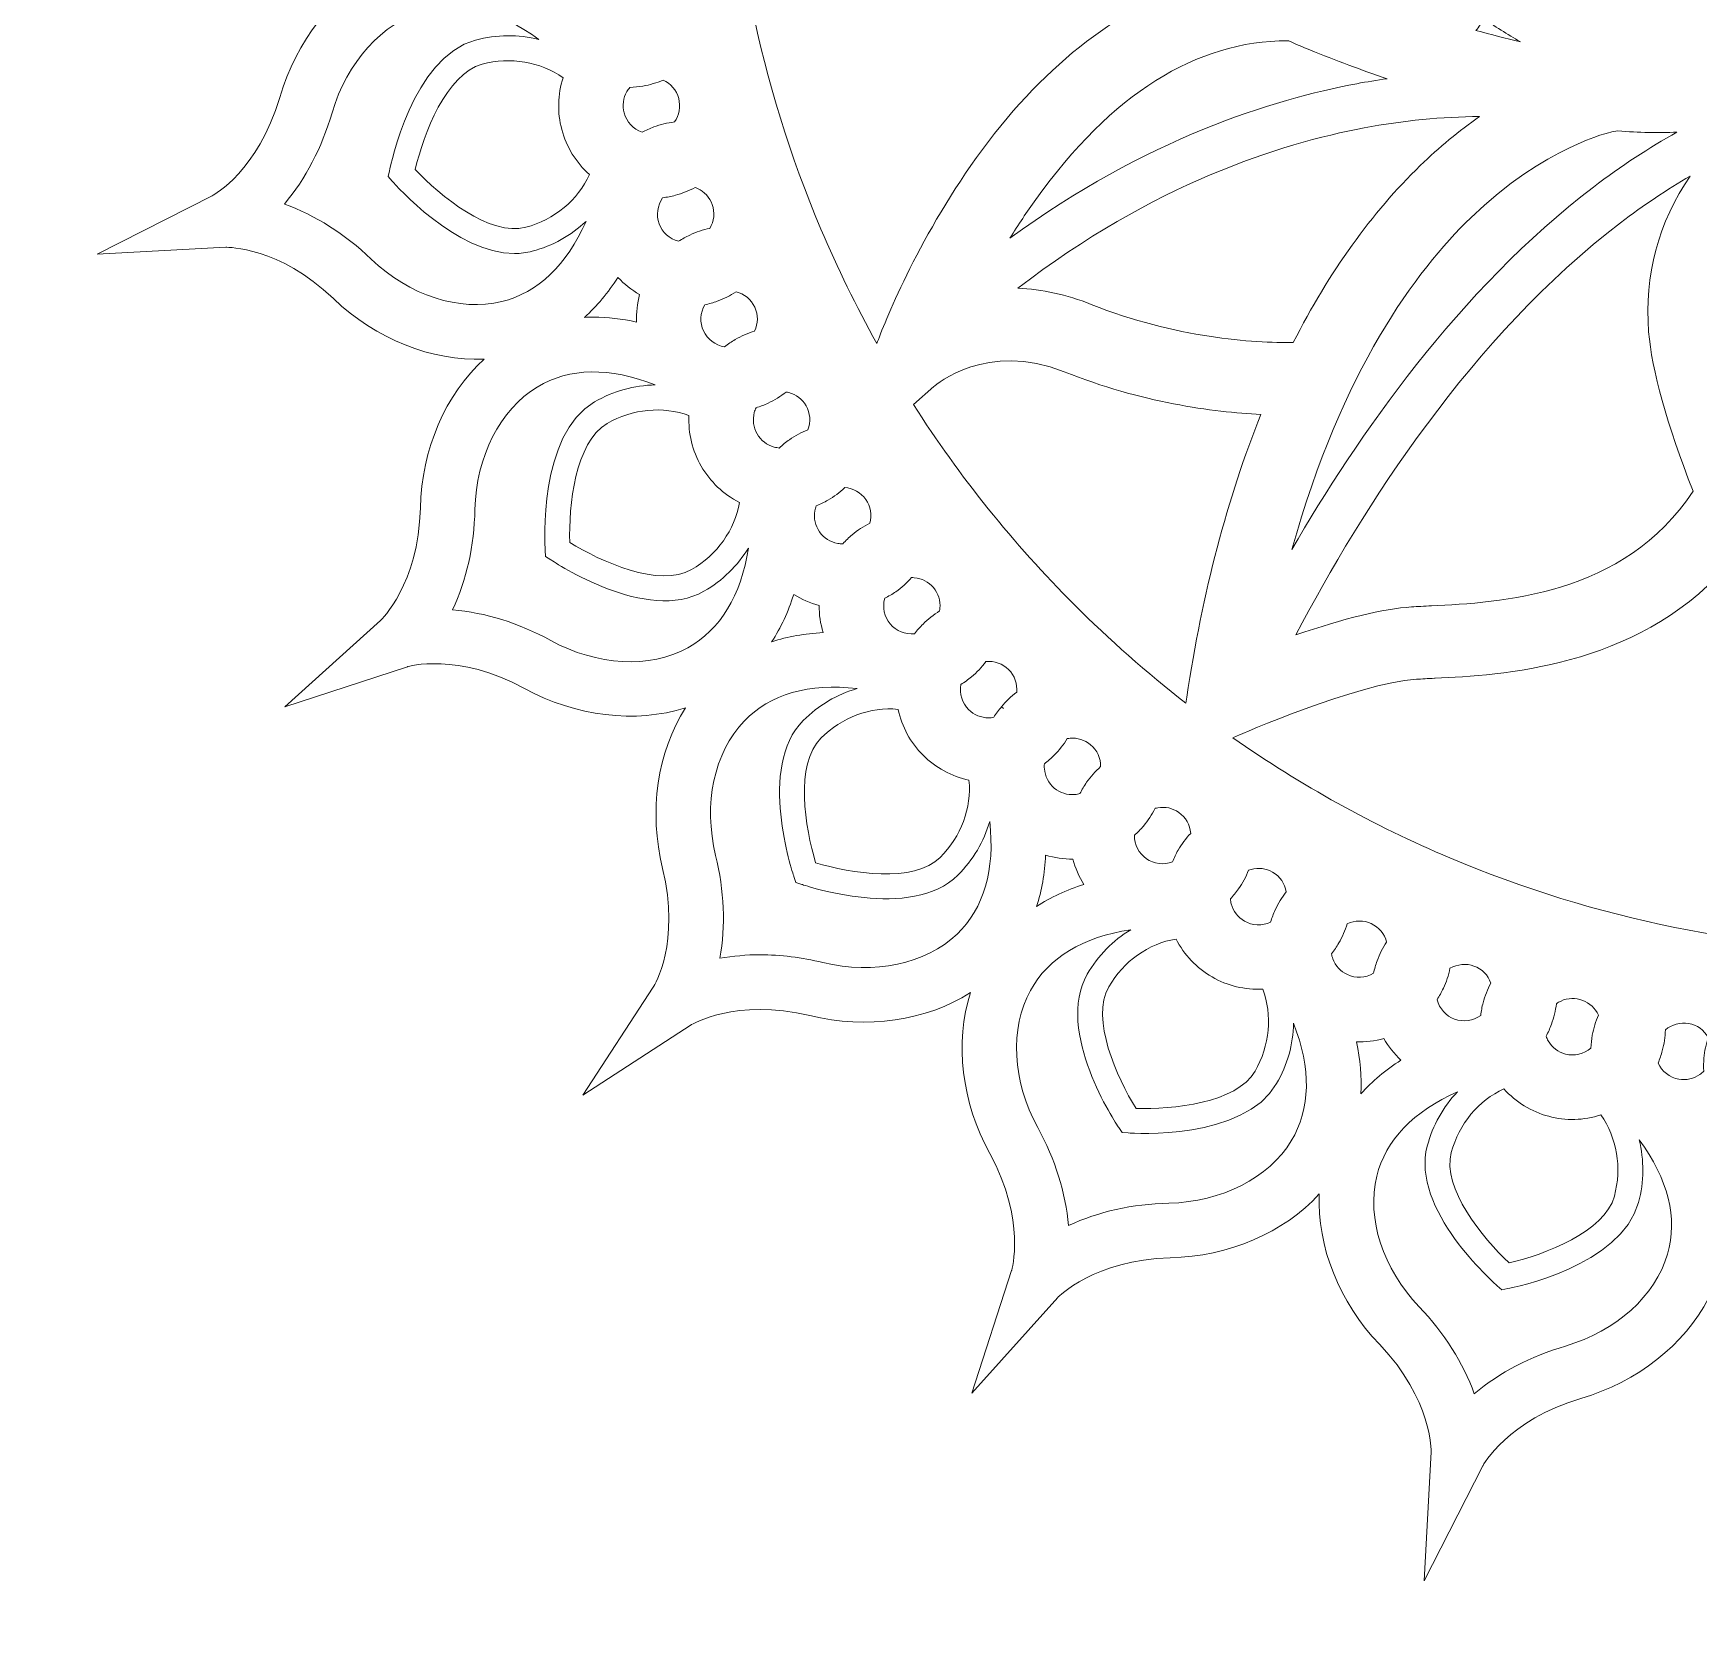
# Model space of a CAD drawing. Header units: millimetres. Extents: x 146 to 1170, y -927 to -143.
# Drawn here: x 807.7 to 968.6, y -507.2 to -351.5 of the extents above; entities that cross this region are included whole.
import ezdxf

# ---------------------------------------------------------------- set-up
doc = ezdxf.new("R2010")
doc.units = ezdxf.units.MM
doc.header["$MEASUREMENT"] = 0
doc.layers.add('Layer 4', color=7, linetype='Continuous')

msp = doc.modelspace()

# ---------------------------------------------------------------- linework, layer by layer
at = {"layer": 'Layer 4', "lineweight": 0}
for points, knots in [([(1146.48, -357.68), (1144.89, -352.23), (1141.3, -347.68), (1136.8, -345.36), (1141.74, -344.28), (1146.39, -340.81), (1149.34, -335.97), (1153.17, -329.69), (1158.04, -328.49), (1158.08, -328.48), (1158.08, -328.48), (1170.28, -325.9), (1170.28, -325.9), (1170.28, -325.9), (1158.1, -323.32), (1158.1, -323.32), (1158.05, -323.31), (1153.16, -322.1), (1149.34, -315.84), (1146.39, -310.99), (1141.74, -307.53), (1136.8, -306.44), (1141.3, -304.12), (1144.89, -299.57), (1146.48, -294.13), (1148.55, -287.06), (1152.95, -284.66), (1152.99, -284.64), (1152.99, -284.64), (1164.1, -278.99), (1164.1, -278.99), (1164.1, -278.99), (1151.67, -279.65), (1151.67, -279.65), (1151.47, -279.65), (1146.53, -279.7), (1141.27, -274.69), (1137.17, -270.77), (1131.79, -268.62), (1126.73, -268.86), (1130.47, -265.45), (1132.76, -260.12), (1132.89, -254.45), (1133.07, -247.06), (1136.58, -243.74), (1136.72, -243.6), (1136.72, -243.6), (1145.99, -235.27), (1145.99, -235.27), (1145.99, -235.27), (1134.15, -239.13), (1134.15, -239.13), (1134.1, -239.14), (1129.27, -240.54), (1122.83, -237.02), (1117.85, -234.3), (1112.09, -233.62), (1107.27, -235.15), (1110, -230.89), (1110.84, -225.16), (1109.5, -219.65), (1107.76, -212.5), (1110.36, -208.21), (1110.39, -208.17), (1110.39, -208.17), (1117.18, -197.73), (1117.18, -197.73), (1117.18, -197.73), (1106.75, -204.52), (1106.75, -204.52), (1106.7, -204.54), (1102.4, -207.15), (1095.26, -205.41), (1089.75, -204.07), (1084.02, -204.91), (1079.76, -207.64), (1081.29, -202.82), (1080.61, -197.06), (1077.89, -192.08), (1074.34, -185.59), (1075.72, -180.96), (1075.78, -180.77), (1075.78, -180.77), (1079.64, -168.92), (1079.64, -168.92), (1079.64, -168.92), (1071.32, -178.18), (1071.32, -178.18), (1071.29, -178.22), (1067.78, -181.85), (1060.46, -182.02), (1054.79, -182.15), (1049.46, -184.44), (1046.06, -188.18), (1046.29, -183.13), (1044.14, -177.74), (1040.23, -173.64), (1035.14, -168.31), (1035.26, -163.3), (1035.26, -163.26), (1035.26, -163.26), (1035.92, -150.81), (1035.92, -150.81), (1035.92, -150.81), (1030.28, -161.91), (1030.28, -161.91), (1030.26, -161.95), (1027.82, -166.37), (1020.79, -168.43), (1015.34, -170.03), (1010.79, -173.61), (1008.47, -178.11), (1007.38, -173.17), (1003.92, -168.52), (999.07, -165.57), (992.79, -161.74), (991.6, -156.87), (991.59, -156.83), (991.59, -156.83), (989.01, -144.64), (989.01, -144.64), (989.01, -144.64), (986.43, -156.81), (986.43, -156.81), (986.42, -156.86), (985.2, -161.76), (978.95, -165.57), (974.1, -168.52), (970.63, -173.17), (969.55, -178.11), (967.23, -173.61), (962.68, -170.03), (957.23, -168.43), (950.18, -166.36), (947.76, -161.96), (947.74, -161.92), (947.74, -161.92), (942.09, -150.81), (942.09, -150.81), (942.09, -150.81), (942.75, -163.24), (942.75, -163.24), (942.76, -163.29), (942.86, -168.33), (937.79, -173.64), (933.87, -177.74), (931.73, -183.13), (931.96, -188.18), (928.55, -184.44), (923.23, -182.15), (917.56, -182.02), (910.21, -181.85), (906.74, -178.22), (906.71, -178.19), (906.71, -178.19), (898.37, -168.92), (898.37, -168.92), (898.37, -168.92), (902.23, -180.76), (902.23, -180.76), (902.25, -180.81), (903.65, -185.65), (900.13, -192.08), (897.41, -197.06), (896.73, -202.82), (898.26, -207.64), (894, -204.91), (888.27, -204.07), (882.75, -205.41), (875.6, -207.15), (871.32, -204.55), (871.28, -204.52), (871.28, -204.52), (860.83, -197.73), (860.83, -197.73), (860.83, -197.73), (867.62, -208.16), (867.62, -208.16), (867.65, -208.2), (870.25, -212.51), (868.52, -219.65), (867.18, -225.16), (868.02, -230.89), (870.74, -235.15), (865.92, -233.62), (860.17, -234.3), (855.19, -237.02), (848.74, -240.55), (843.92, -239.14), (843.88, -239.13), (843.88, -239.13), (832.03, -235.27), (832.03, -235.27), (832.03, -235.27), (841.29, -243.59), (841.29, -243.59), (841.32, -243.63), (844.95, -247.12), (845.13, -254.45), (845.26, -260.12), (847.55, -265.45), (851.29, -268.86), (846.23, -268.62), (840.85, -270.77), (836.74, -274.68), (831.37, -279.81), (826.42, -279.65), (826.36, -279.65), (826.36, -279.65), (813.92, -278.99), (813.92, -278.99), (813.92, -278.99), (825.02, -284.63), (825.02, -284.63), (825.06, -284.65), (829.47, -287.08), (831.54, -294.13), (833.13, -299.57), (836.72, -304.12), (841.21, -306.44), (836.27, -307.53), (831.63, -310.99), (828.68, -315.84), (824.85, -322.11), (819.98, -323.31), (819.93, -323.32), (819.93, -323.32), (807.74, -325.9), (807.74, -325.9), (807.74, -325.9), (819.92, -328.48), (819.92, -328.48), (819.97, -328.49), (824.86, -329.7), (828.68, -335.97), (831.63, -340.81), (836.27, -344.28), (841.21, -345.36), (836.72, -347.68), (833.13, -352.23), (831.54, -357.68), (829.45, -364.78), (825.2, -367.08), (825.03, -367.17), (825.03, -367.17), (813.92, -372.82), (813.92, -372.82), (813.92, -372.82), (826.35, -372.16), (826.35, -372.16), (826.56, -372.16), (831.46, -372.08), (836.74, -377.12), (840.85, -381.04), (846.24, -383.19), (851.29, -382.95), (847.55, -386.36), (845.26, -391.68), (845.13, -397.35), (844.95, -404.72), (841.33, -408.17), (841.29, -408.2), (841.29, -408.2), (832.03, -416.54), (832.03, -416.54), (832.03, -416.54), (843.87, -412.68), (843.87, -412.68), (843.91, -412.66), (848.74, -411.26), (855.19, -414.78), (860.17, -417.5), (865.92, -418.18), (870.74, -416.65), (868.01, -420.91), (867.18, -426.64), (868.52, -432.16), (870.27, -439.35), (867.74, -443.46), (867.63, -443.63), (867.63, -443.63), (860.83, -454.08), (860.83, -454.08), (860.83, -454.08), (871.27, -447.29), (871.27, -447.29), (871.31, -447.26), (875.61, -444.66), (882.75, -446.39), (888.27, -447.73), (894, -446.9), (898.26, -444.17), (896.73, -448.99), (897.41, -454.74), (900.13, -459.72), (903.65, -466.17), (902.25, -470.99), (902.24, -471.03), (902.24, -471.03), (898.38, -482.88), (898.38, -482.88), (898.38, -482.88), (906.7, -473.62), (906.7, -473.62), (906.73, -473.59), (910.23, -469.96), (917.56, -469.79), (923.23, -469.65), (928.55, -467.36), (931.96, -463.62), (931.73, -468.68), (933.87, -474.06), (937.79, -478.17), (942.88, -483.5), (942.76, -488.5), (942.75, -488.55), (942.75, -488.55), (942.09, -500.99), (942.09, -500.99), (942.09, -500.99), (947.74, -489.9), (947.74, -489.9), (947.76, -489.85), (950.19, -485.44), (957.23, -483.38), (962.68, -481.78), (967.23, -478.19), (969.55, -473.7), (970.63, -478.64), (974.1, -483.28), (978.95, -486.23), (985.22, -490.06), (986.42, -494.93), (986.43, -494.98), (986.43, -494.98), (989.01, -507.17), (989.01, -507.17), (989.01, -507.17), (991.59, -494.99), (991.59, -494.99), (991.6, -494.94), (992.82, -490.04), (999.07, -486.23), (1003.92, -483.28), (1007.38, -478.64), (1008.47, -473.7), (1010.79, -478.19), (1015.34, -481.78), (1020.79, -483.38), (1027.88, -485.46), (1030.18, -489.71), (1030.27, -489.88), (1030.27, -489.88), (1035.92, -500.99), (1035.92, -500.99), (1035.92, -500.99), (1035.26, -488.56), (1035.26, -488.56), (1035.26, -488.51), (1035.16, -483.48), (1040.23, -478.17), (1044.14, -474.06), (1046.29, -468.68), (1046.05, -463.62), (1049.46, -467.36), (1054.79, -469.65), (1060.46, -469.79), (1067.81, -469.96), (1071.28, -473.58), (1071.31, -473.62), (1071.31, -473.62), (1079.64, -482.88), (1079.64, -482.88), (1079.64, -482.88), (1075.79, -471.05), (1075.79, -471.05), (1075.77, -471), (1074.38, -466.15), (1077.89, -459.72), (1080.61, -454.74), (1081.29, -448.99), (1079.76, -444.17), (1084.02, -446.9), (1089.75, -447.73), (1095.26, -446.39), (1102.41, -444.65), (1106.7, -447.26), (1106.74, -447.28), (1106.74, -447.28), (1117.18, -454.08), (1117.18, -454.08), (1117.18, -454.08), (1110.39, -443.64), (1110.39, -443.64), (1110.37, -443.6), (1107.76, -439.29), (1109.5, -432.16), (1110.84, -426.64), (1110, -420.91), (1107.27, -416.65), (1112.1, -418.18), (1117.85, -417.5), (1122.83, -414.78), (1129.31, -411.24), (1133.95, -412.62), (1134.14, -412.67), (1134.14, -412.67), (1145.99, -416.54), (1145.99, -416.54), (1145.99, -416.54), (1136.73, -408.21), (1136.73, -408.21), (1136.69, -408.18), (1133.06, -404.69), (1132.89, -397.35), (1132.76, -391.68), (1130.47, -386.36), (1126.73, -382.95), (1131.79, -383.19), (1137.17, -381.04), (1141.27, -377.12), (1146.6, -372.04), (1151.6, -372.15), (1151.65, -372.16), (1151.65, -372.16), (1164.1, -372.82), (1164.1, -372.82), (1164.1, -372.82), (1153, -367.17), (1153, -367.17), (1152.96, -367.15), (1148.55, -364.73), (1146.48, -357.68)], [0, 0, 0, 0, 1, 1, 1, 2, 2, 2, 3, 3, 3, 4, 4, 4, 5, 5, 5, 6, 6, 6, 7, 7, 7, 8, 8, 8, 9, 9, 9, 10, 10, 10, 11, 11, 11, 12, 12, 12, 13, 13, 13, 14, 14, 14, 15, 15, 15, 16, 16, 16, 17, 17, 17, 18, 18, 18, 19, 19, 19, 20, 20, 20, 21, 21, 21, 22, 22, 22, 23, 23, 23, 24, 24, 24, 25, 25, 25, 26, 26, 26, 27, 27, 27, 28, 28, 28, 29, 29, 29, 30, 30, 30, 31, 31, 31, 32, 32, 32, 33, 33, 33, 34, 34, 34, 35, 35, 35, 36, 36, 36, 37, 37, 37, 38, 38, 38, 39, 39, 39, 40, 40, 40, 41, 41, 41, 42, 42, 42, 43, 43, 43, 44, 44, 44, 45, 45, 45, 46, 46, 46, 47, 47, 47, 48, 48, 48, 49, 49, 49, 50, 50, 50, 51, 51, 51, 52, 52, 52, 53, 53, 53, 54, 54, 54, 55, 55, 55, 56, 56, 56, 57, 57, 57, 58, 58, 58, 59, 59, 59, 60, 60, 60, 61, 61, 61, 62, 62, 62, 63, 63, 63, 64, 64, 64, 65, 65, 65, 66, 66, 66, 67, 67, 67, 68, 68, 68, 69, 69, 69, 70, 70, 70, 71, 71, 71, 72, 72, 72, 73, 73, 73, 74, 74, 74, 75, 75, 75, 76, 76, 76, 77, 77, 77, 78, 78, 78, 79, 79, 79, 80, 80, 80, 81, 81, 81, 82, 82, 82, 83, 83, 83, 84, 84, 84, 85, 85, 85, 86, 86, 86, 87, 87, 87, 88, 88, 88, 89, 89, 89, 90, 90, 90, 91, 91, 91, 92, 92, 92, 93, 93, 93, 94, 94, 94, 95, 95, 95, 96, 96, 96, 97, 97, 97, 98, 98, 98, 99, 99, 99, 100, 100, 100, 101, 101, 101, 102, 102, 102, 103, 103, 103, 104, 104, 104, 105, 105, 105, 106, 106, 106, 107, 107, 107, 108, 108, 108, 109, 109, 109, 110, 110, 110, 111, 111, 111, 112, 112, 112, 113, 113, 113, 114, 114, 114, 115, 115, 115, 116, 116, 116, 117, 117, 117, 118, 118, 118, 119, 119, 119, 120, 120, 120, 121, 121, 121, 122, 122, 122, 123, 123, 123, 124, 124, 124, 125, 125, 125, 126, 126, 126, 127, 127, 127, 128, 128, 128, 129, 129, 129, 130, 130, 130, 131, 131, 131, 132, 132, 132, 133, 133, 133, 134, 134, 134, 135, 135, 135, 136, 136, 136, 137, 137, 137, 138, 138, 138, 139, 139, 139, 140, 140, 140, 141, 141, 141, 142, 142, 142, 143, 143, 143, 144, 144, 144, 144]), ([(883.82, -281.53), (883.98, -281.17), (884.13, -280.81), (884.3, -280.43), (887.02, -282.83), (892.95, -288.58), (895.14, -294.84), (895.67, -296.38), (896.24, -298.87), (896.89, -301.76), (899.47, -313.12), (904.26, -334.19), (919.93, -346.64), (912.24, -349.15), (904.95, -354.97), (898.85, -363.49), (893.06, -371.56), (889.89, -379.66), (889.22, -381.46), (887.23, -377.87), (885.41, -374.15), (883.82, -370.4), (877.87, -356.33), (874.86, -341.38), (874.86, -325.97), (874.86, -310.55), (877.87, -295.6), (883.82, -281.53)], [0, 0, 0, 0, 1, 1, 1, 2, 2, 2, 3, 3, 3, 4, 4, 4, 5, 5, 5, 6, 6, 6, 7, 7, 7, 8, 8, 8, 9, 9, 9, 9]), ([(845.47, -349.31), (848.96, -348.29), (852.77, -349.25), (856.56, -352.08), (854.59, -351.58), (852.5, -351.59), (850.47, -352.14), (844.36, -353.78), (842.23, -364.31), (842.15, -364.76), (842.15, -364.76), (842.03, -365.33), (842.03, -365.33), (842.03, -365.33), (842.42, -365.78), (842.42, -365.78), (842.69, -366.09), (848.57, -372.76), (854.23, -372.76), (854.8, -372.76), (855.37, -372.69), (855.93, -372.54), (857.92, -372.01), (859.69, -371.02), (861.13, -369.65), (859.26, -373.88), (856.47, -376.55), (853, -377.4), (848.91, -378.4), (844.08, -376.83), (840.39, -373.3), (837.82, -370.86), (835, -369.07), (831.99, -367.98), (834.05, -365.52), (835.6, -362.56), (836.6, -359.16), (838.04, -354.26), (841.44, -350.49), (845.47, -349.31)], [0, 0, 0, 0, 1, 1, 1, 2, 2, 2, 3, 3, 3, 4, 4, 4, 5, 5, 5, 6, 6, 6, 7, 7, 7, 8, 8, 8, 9, 9, 9, 10, 10, 10, 11, 11, 11, 12, 12, 12, 13, 13, 13, 13]), ([(947.67, -349.98), (948.89, -350.8), (950.13, -351.58), (951.38, -352.3), (949.99, -351.98), (948.55, -351.61), (947.07, -351.2), (947.41, -350.89), (947.63, -350.45), (947.67, -349.98)], [0, 0, 0, 0, 1, 1, 1, 2, 2, 2, 3, 3, 3, 3]), ([(904.58, -367.53), (911.88, -357.36), (920.06, -352.2), (928.91, -352.2), (928.91, -352.2), (929, -352.2), (929, -352.2), (929.68, -352.52), (930.37, -352.82), (931.03, -353.08), (933.56, -354.1), (936.06, -355.04), (938.5, -355.87), (937.53, -356.01), (936.56, -356.17), (935.59, -356.35), (927.49, -357.86), (915.18, -361.68), (902.07, -371.29), (902.88, -369.98), (903.72, -368.72), (904.58, -367.53)], [0, 0, 0, 0, 1, 1, 1, 2, 2, 2, 3, 3, 3, 4, 4, 4, 5, 5, 5, 6, 6, 6, 7, 7, 7, 7]), ([(855.31, -370.22), (851.86, -371.14), (847.02, -367.19), (844.64, -364.64), (845.42, -361.23), (847.64, -355.39), (851.09, -354.47), (853.82, -353.73), (856.73, -354.22), (858.91, -355.77), (858.39, -357.4), (858.35, -359.13), (858.79, -360.79), (859.24, -362.46), (860.16, -363.96), (861.46, -365.13), (860.35, -367.58), (858.07, -369.48), (855.31, -370.22)], [0, 0, 0, 0, 1, 1, 1, 2, 2, 2, 3, 3, 3, 4, 4, 4, 5, 5, 5, 6, 6, 6, 6]), ([(864.81, -359.18), (864.62, -358.48), (864.72, -357.74), (865.08, -357.11), (865.16, -356.97), (865.26, -356.84), (865.36, -356.71), (865.78, -356.7), (866.2, -356.65), (866.63, -356.58), (867.29, -356.46), (867.95, -356.27), (868.58, -356), (869.32, -356.33), (869.87, -356.97), (870.08, -357.77), (870.29, -358.56), (870.14, -359.39), (869.66, -360.05), (868.98, -360.14), (868.32, -360.29), (867.68, -360.53), (867.3, -360.67), (866.91, -360.84), (866.54, -361.04), (865.7, -360.74), (865.04, -360.03), (864.81, -359.18)], [0, 0, 0, 0, 1, 1, 1, 2, 2, 2, 3, 3, 3, 4, 4, 4, 5, 5, 5, 6, 6, 6, 7, 7, 7, 8, 8, 8, 9, 9, 9, 9]), ([(936.29, -360.62), (940.08, -359.91), (943.83, -359.54), (947.44, -359.53), (945.46, -360.91), (943.53, -362.51), (941.71, -364.27), (937.03, -368.79), (932.91, -374.54), (929.45, -381.36), (925.62, -381.4), (918.09, -380.94), (909.92, -377.67), (909.92, -377.67), (909.92, -377.67), (909.92, -377.67), (907.57, -376.73), (905.19, -376.21), (902.83, -376.12), (915.87, -366.06), (928.2, -362.14), (936.29, -360.62)], [0, 0, 0, 0, 1, 1, 1, 2, 2, 2, 3, 3, 3, 4, 4, 4, 5, 5, 5, 6, 6, 6, 7, 7, 7, 7]), ([(946.58, -369.31), (953.75, -362.38), (960.15, -361.02), (960.2, -361.01), (960.2, -361.01), (960.8, -360.91), (960.8, -360.91), (962.83, -361.07), (964.74, -361.11), (966.5, -361.03), (963.83, -362.52), (961.12, -364.3), (958.44, -366.34), (945.45, -376.23), (935.57, -390.51), (929.32, -401.34), (934.12, -384.06), (941.31, -374.41), (946.58, -369.31)], [0, 0, 0, 0, 1, 1, 1, 2, 2, 2, 3, 3, 3, 4, 4, 4, 5, 5, 5, 6, 6, 6, 6]), ([(868.53, -367.37), (868.95, -367.32), (869.36, -367.24), (869.76, -367.13), (870.42, -366.95), (871.06, -366.7), (871.66, -366.38), (871.74, -366.4), (871.82, -366.44), (871.9, -366.47), (872.56, -366.78), (873.06, -367.33), (873.31, -368.01), (873.59, -368.79), (873.51, -369.63), (873.09, -370.33), (872.42, -370.47), (871.77, -370.68), (871.16, -370.97), (870.79, -371.14), (870.42, -371.35), (870.07, -371.58), (869.2, -371.35), (868.49, -370.71), (868.18, -369.88), (867.88, -369.05), (868.02, -368.1), (868.53, -367.37)], [0, 0, 0, 0, 1, 1, 1, 2, 2, 2, 3, 3, 3, 4, 4, 4, 5, 5, 5, 6, 6, 6, 7, 7, 7, 8, 8, 8, 9, 9, 9, 9]), ([(961.06, -369.78), (963.29, -368.08), (965.55, -366.57), (967.79, -365.28), (964.72, -369.71), (963.34, -374.89), (963.77, -380.32), (964.07, -384.03), (965.51, -389.22), (968.07, -395.73), (961.39, -405.88), (949.3, -406.47), (942.79, -406.8), (942.09, -406.83), (941.44, -406.86), (940.87, -406.9), (938.12, -407.09), (934.36, -408), (929.7, -409.61), (936.12, -397.36), (946.69, -380.72), (961.06, -369.78)], [0, 0, 0, 0, 1, 1, 1, 2, 2, 2, 3, 3, 3, 4, 4, 4, 5, 5, 5, 6, 6, 6, 7, 7, 7, 7]), ([(866.31, -376.72), (866.07, -377.59), (865.97, -378.48), (866, -379.38), (864.6, -379.07), (863.21, -378.91), (861.87, -378.91), (861.57, -378.91), (861.27, -378.92), (860.97, -378.93), (862.18, -377.85), (863.27, -376.55), (864.21, -375.07), (864.83, -375.73), (865.53, -376.28), (866.31, -376.72)], [0, 0, 0, 0, 1, 1, 1, 2, 2, 2, 3, 3, 3, 4, 4, 4, 5, 5, 5, 5]), ([(874.5, -381.77), (873.62, -381.62), (872.85, -381.04), (872.48, -380.24), (872.1, -379.44), (872.15, -378.48), (872.6, -377.71), (873.01, -377.62), (873.42, -377.51), (873.81, -377.37), (874.45, -377.13), (875.06, -376.83), (875.63, -376.45), (876.42, -376.65), (877.07, -377.19), (877.42, -377.94), (877.77, -378.68), (877.76, -379.52), (877.41, -380.26), (876.75, -380.46), (876.12, -380.73), (875.54, -381.07), (875.18, -381.27), (874.83, -381.51), (874.5, -381.77)], [0, 0, 0, 0, 1, 1, 1, 2, 2, 2, 3, 3, 3, 4, 4, 4, 5, 5, 5, 6, 6, 6, 7, 7, 7, 8, 8, 8, 8]), ([(919.15, -415.62), (919.15, -415.62), (919.06, -416.19), (919.06, -416.19), (915.3, -413.27), (911.68, -410.07), (908.29, -406.68), (902.42, -400.81), (897.19, -394.31), (892.75, -387.35), (892.75, -387.35), (894.72, -385.61), (894.72, -385.61), (894.93, -385.42), (899.88, -381.21), (907.31, -384.18), (914.77, -387.16), (921.7, -388.08), (926.31, -388.31), (923.09, -396.33), (920.68, -405.51), (919.15, -415.62), (919.15, -415.62), (919.15, -415.62), (919.15, -415.62)], [0, 0, 0, 0, 1, 1, 1, 2, 2, 2, 3, 3, 3, 4, 4, 4, 5, 5, 5, 6, 6, 6, 7, 7, 7, 8, 8, 8, 8]), ([(856.42, -385.66), (859.52, -383.78), (863.44, -383.72), (867.82, -385.46), (865.79, -385.48), (863.79, -386.04), (861.96, -387.09), (856.49, -390.25), (857.16, -400.98), (857.19, -401.43), (857.19, -401.43), (857.23, -402.02), (857.23, -402.02), (857.23, -402.02), (857.72, -402.35), (857.72, -402.35), (858.1, -402.6), (867.05, -408.55), (872.52, -405.39), (874.32, -404.35), (875.78, -402.92), (876.82, -401.21), (876.11, -405.8), (874.1, -409.12), (870.96, -410.85), (867.28, -412.87), (862.2, -412.6), (857.72, -410.15), (854.61, -408.45), (851.42, -407.46), (848.23, -407.18), (849.59, -404.28), (850.32, -401.02), (850.4, -397.48), (850.52, -392.37), (852.83, -387.84), (856.42, -385.66)], [0, 0, 0, 0, 1, 1, 1, 2, 2, 2, 3, 3, 3, 4, 4, 4, 5, 5, 5, 6, 6, 6, 7, 7, 7, 8, 8, 8, 9, 9, 9, 10, 10, 10, 11, 11, 11, 12, 12, 12, 12]), ([(871.32, -403.3), (868.23, -405.08), (862.53, -402.52), (859.56, -400.67), (859.44, -397.18), (860.07, -390.97), (863.17, -389.18), (865.62, -387.76), (868.57, -387.48), (871.07, -388.42), (870.99, -390.13), (871.4, -391.82), (872.26, -393.31), (873.13, -394.81), (874.39, -396.01), (875.94, -396.8), (875.51, -399.45), (873.79, -401.87), (871.32, -403.3)], [0, 0, 0, 0, 1, 1, 1, 2, 2, 2, 3, 3, 3, 4, 4, 4, 5, 5, 5, 6, 6, 6, 6]), ([(877.38, -388.12), (877.43, -387.96), (877.48, -387.81), (877.55, -387.66), (877.96, -387.54), (878.36, -387.39), (878.73, -387.21), (879.35, -386.92), (879.93, -386.56), (880.47, -386.14), (880.56, -386.15), (880.64, -386.17), (880.72, -386.19), (881.43, -386.38), (882.02, -386.83), (882.38, -387.46), (882.79, -388.18), (882.86, -389.02), (882.57, -389.78), (881.93, -390.03), (881.33, -390.36), (880.78, -390.75), (880.44, -390.98), (880.11, -391.25), (879.8, -391.55), (879.63, -391.53), (879.47, -391.5), (879.31, -391.46), (878.61, -391.27), (878.02, -390.82), (877.66, -390.19), (877.29, -389.56), (877.2, -388.83), (877.38, -388.12)], [0, 0, 0, 0, 1, 1, 1, 2, 2, 2, 3, 3, 3, 4, 4, 4, 5, 5, 5, 6, 6, 6, 7, 7, 7, 8, 8, 8, 9, 9, 9, 10, 10, 10, 11, 11, 11, 11]), ([(883.23, -397.61), (883.26, -397.45), (883.3, -397.29), (883.36, -397.14), (883.75, -396.98), (884.13, -396.8), (884.5, -396.59), (885.08, -396.25), (885.63, -395.84), (886.13, -395.37), (886.95, -395.43), (887.68, -395.85), (888.15, -396.52), (888.62, -397.2), (888.76, -398.03), (888.54, -398.81), (887.93, -399.12), (887.36, -399.5), (886.84, -399.93), (886.53, -400.2), (886.22, -400.49), (885.94, -400.81), (885.77, -400.82), (885.61, -400.8), (885.44, -400.77), (884.73, -400.65), (884.1, -400.25), (883.68, -399.65), (883.27, -399.05), (883.11, -398.33), (883.23, -397.61)], [0, 0, 0, 0, 1, 1, 1, 2, 2, 2, 3, 3, 3, 4, 4, 4, 5, 5, 5, 6, 6, 6, 7, 7, 7, 8, 8, 8, 9, 9, 9, 10, 10, 10, 10]), ([(989.01, -440.12), (973.6, -440.12), (958.65, -437.1), (944.58, -431.15), (937.19, -428.03), (930.13, -424.12), (923.6, -419.54), (923.6, -419.54), (924.04, -419.35), (924.04, -419.35), (924.15, -419.3), (935.61, -414.28), (941.34, -413.89), (941.86, -413.86), (942.45, -413.83), (943.09, -413.8), (943.09, -413.8), (943.14, -413.8), (943.14, -413.8), (949.41, -413.49), (962.38, -412.85), (971.19, -403.13), (972.6, -406.28), (974.21, -409.69), (975.99, -413.28), (979.75, -420.88), (987.05, -433.91), (987.12, -434.04), (987.12, -434.04), (989.01, -437.4), (989.01, -437.4), (989.01, -437.4), (990.89, -434.04), (990.89, -434.04), (990.96, -433.92), (998.26, -420.89), (1002.03, -413.28), (1003.81, -409.69), (1005.42, -406.27), (1006.83, -403.13), (1015.63, -412.85), (1028.61, -413.49), (1034.88, -413.8), (1034.88, -413.8), (1034.93, -413.8), (1034.93, -413.8), (1035.57, -413.83), (1036.15, -413.86), (1036.67, -413.89), (1042.42, -414.28), (1053.87, -419.3), (1053.98, -419.35), (1053.98, -419.35), (1054.42, -419.54), (1054.42, -419.54), (1047.88, -424.12), (1040.83, -428.03), (1033.44, -431.15), (1019.37, -437.1), (1004.42, -440.12), (989.01, -440.12)], [0, 0, 0, 0, 1, 1, 1, 2, 2, 2, 3, 3, 3, 4, 4, 4, 5, 5, 5, 6, 6, 6, 7, 7, 7, 8, 8, 8, 9, 9, 9, 10, 10, 10, 11, 11, 11, 12, 12, 12, 13, 13, 13, 14, 14, 14, 15, 15, 15, 16, 16, 16, 17, 17, 17, 18, 18, 18, 19, 19, 19, 20, 20, 20, 20]), ([(895.32, -407.03), (895.31, -407.12), (895.3, -407.2), (895.28, -407.29), (894.7, -407.65), (894.16, -408.08), (893.68, -408.56), (893.39, -408.85), (893.12, -409.16), (892.86, -409.5), (891.97, -409.58), (891.08, -409.23), (890.51, -408.55), (889.94, -407.87), (889.74, -406.93), (889.98, -406.07), (890.35, -405.88), (890.71, -405.67), (891.06, -405.43), (891.61, -405.04), (892.12, -404.58), (892.58, -404.07), (892.66, -404.07), (892.75, -404.07), (892.84, -404.08), (893.56, -404.14), (894.22, -404.49), (894.69, -405.04), (895.16, -405.6), (895.38, -406.31), (895.32, -407.03)], [0, 0, 0, 0, 1, 1, 1, 2, 2, 2, 3, 3, 3, 4, 4, 4, 5, 5, 5, 6, 6, 6, 7, 7, 7, 8, 8, 8, 9, 9, 9, 10, 10, 10, 10]), ([(884.03, -409.39), (882.27, -409.47), (880.61, -409.76), (879.06, -410.27), (879.95, -408.91), (880.66, -407.38), (881.19, -405.7), (881.95, -406.17), (882.77, -406.53), (883.65, -406.75), (883.64, -407.65), (883.77, -408.53), (884.03, -409.39)], [0, 0, 0, 0, 1, 1, 1, 2, 2, 2, 3, 3, 3, 4, 4, 4, 4]), ([(901.25, -416.55), (900.98, -416.87), (900.74, -417.21), (900.51, -417.57), (900.35, -417.6), (900.18, -417.62), (900.02, -417.62), (899.29, -417.62), (898.6, -417.34), (898.09, -416.82), (897.47, -416.2), (897.18, -415.28), (897.34, -414.4), (897.7, -414.17), (898.04, -413.93), (898.36, -413.66), (898.88, -413.23), (899.35, -412.73), (899.76, -412.18), (900.57, -412.1), (901.37, -412.38), (901.95, -412.96), (902.53, -413.55), (902.81, -414.34), (902.73, -415.15), (902.18, -415.56), (901.68, -416.03), (901.25, -416.55), (901.25, -416.55), (901.44, -416.71), (901.44, -416.71), (901.44, -416.71), (901.44, -416.71), (901.44, -416.71), (901.44, -416.71), (901.25, -416.55), (901.25, -416.55)], [0, 0, 0, 0, 1, 1, 1, 2, 2, 2, 3, 3, 3, 4, 4, 4, 5, 5, 5, 6, 6, 6, 7, 7, 7, 8, 8, 8, 9, 9, 9, 10, 10, 10, 11, 11, 11, 12, 12, 12, 12]), ([(884, -441.26), (881.96, -440.77), (879.92, -440.51), (877.94, -440.51), (876.62, -440.51), (875.32, -440.63), (874.06, -440.85), (874.62, -437.69), (874.48, -434.35), (873.65, -430.91), (872.44, -425.95), (873.5, -420.98), (876.4, -417.94), (878.9, -415.33), (882.66, -414.25), (887.33, -414.79), (885.38, -415.34), (883.59, -416.4), (882.11, -417.88), (877.64, -422.35), (881.07, -432.53), (881.21, -432.96), (881.21, -432.96), (881.41, -433.52), (881.41, -433.52), (881.41, -433.52), (881.96, -433.71), (881.96, -433.71), (882.39, -433.86), (892.58, -437.28), (897.05, -432.81), (898.52, -431.34), (899.57, -429.57), (900.12, -427.63), (900.65, -432.28), (899.57, -436.02), (896.97, -438.51), (896.97, -438.51), (896.97, -438.51), (896.97, -438.51), (893.93, -441.41), (888.96, -442.47), (884, -441.26)], [0, 0, 0, 0, 1, 1, 1, 2, 2, 2, 3, 3, 3, 4, 4, 4, 5, 5, 5, 6, 6, 6, 7, 7, 7, 8, 8, 8, 9, 9, 9, 10, 10, 10, 11, 11, 11, 12, 12, 12, 13, 13, 13, 14, 14, 14, 14]), ([(895.34, -431.11), (892.82, -433.63), (886.66, -432.63), (883.31, -431.62), (882.29, -428.27), (881.29, -422.11), (883.81, -419.58), (885.83, -417.57), (888.6, -416.53), (891.28, -416.8), (891.64, -418.49), (892.47, -420.02), (893.68, -421.23), (894.89, -422.44), (896.43, -423.27), (898.12, -423.64), (898.39, -426.31), (897.36, -429.09), (895.34, -431.11)], [0, 0, 0, 0, 1, 1, 1, 2, 2, 2, 3, 3, 3, 4, 4, 4, 5, 5, 5, 6, 6, 6, 6]), ([(910.84, -422.33), (910.33, -422.79), (909.87, -423.3), (909.48, -423.85), (909.25, -424.19), (909.03, -424.56), (908.84, -424.94), (908.68, -424.98), (908.51, -425.01), (908.35, -425.03), (907.62, -425.09), (906.92, -424.86), (906.36, -424.4), (905.8, -423.93), (905.46, -423.27), (905.4, -422.55), (905.38, -422.38), (905.38, -422.22), (905.4, -422.05), (905.74, -421.8), (906.06, -421.52), (906.35, -421.23), (906.83, -420.75), (907.26, -420.21), (907.62, -419.63), (907.71, -419.61), (907.79, -419.6), (907.88, -419.59), (908.61, -419.53), (909.3, -419.74), (909.87, -420.22), (910.5, -420.75), (910.85, -421.51), (910.84, -422.33)], [0, 0, 0, 0, 1, 1, 1, 2, 2, 2, 3, 3, 3, 4, 4, 4, 5, 5, 5, 6, 6, 6, 7, 7, 7, 8, 8, 8, 9, 9, 9, 10, 10, 10, 11, 11, 11, 11]), ([(918.32, -430.41), (918.12, -430.77), (917.93, -431.15), (917.78, -431.54), (916.94, -431.85), (915.98, -431.74), (915.26, -431.23), (915.26, -431.23), (915.26, -431.23), (915.26, -431.23), (914.53, -430.72), (914.1, -429.86), (914.1, -428.97), (914.42, -428.69), (914.71, -428.38), (914.98, -428.07), (915.41, -427.55), (915.79, -426.98), (916.1, -426.36), (916.18, -426.34), (916.27, -426.32), (916.35, -426.31), (917.07, -426.18), (917.79, -426.34), (918.39, -426.76), (919.06, -427.23), (919.48, -427.96), (919.54, -428.78), (919.07, -429.28), (918.66, -429.83), (918.32, -430.41)], [0, 0, 0, 0, 1, 1, 1, 2, 2, 2, 3, 3, 3, 4, 4, 4, 5, 5, 5, 6, 6, 6, 7, 7, 7, 8, 8, 8, 9, 9, 9, 10, 10, 10, 10]), ([(908.16, -431.27), (908.39, -432.13), (908.74, -432.96), (909.22, -433.72), (907.54, -434.25), (906.01, -434.96), (904.64, -435.85), (905.15, -434.31), (905.44, -432.64), (905.52, -430.89), (906.38, -431.15), (907.28, -431.28), (908.16, -431.27)], [0, 0, 0, 0, 1, 1, 1, 2, 2, 2, 3, 3, 3, 4, 4, 4, 4]), ([(927.7, -436.18), (927.53, -436.55), (927.38, -436.94), (927.25, -437.35), (926.45, -437.73), (925.48, -437.7), (924.72, -437.25), (924.09, -436.89), (923.64, -436.3), (923.45, -435.6), (923.41, -435.44), (923.38, -435.28), (923.37, -435.12), (923.65, -434.81), (923.92, -434.48), (924.16, -434.13), (924.55, -433.58), (924.88, -432.97), (925.13, -432.34), (925.21, -432.31), (925.3, -432.28), (925.38, -432.26), (926.08, -432.07), (926.81, -432.17), (927.45, -432.53), (928.16, -432.94), (928.64, -433.64), (928.77, -434.44), (928.34, -434.98), (927.99, -435.56), (927.7, -436.18)], [0, 0, 0, 0, 1, 1, 1, 2, 2, 2, 3, 3, 3, 4, 4, 4, 5, 5, 5, 6, 6, 6, 7, 7, 7, 8, 8, 8, 9, 9, 9, 10, 10, 10, 10]), ([(933.84, -439.37), (934.18, -438.79), (934.45, -438.16), (934.65, -437.51), (935.38, -437.17), (936.26, -437.16), (936.97, -437.49), (937.72, -437.84), (938.26, -438.49), (938.46, -439.28), (938.08, -439.85), (937.78, -440.46), (937.55, -441.1), (937.41, -441.48), (937.29, -441.89), (937.2, -442.3), (936.43, -442.76), (935.47, -442.81), (934.67, -442.43), (934.01, -442.12), (933.51, -441.58), (933.26, -440.89), (933.2, -440.74), (933.16, -440.58), (933.13, -440.42), (933.4, -440.08), (933.63, -439.73), (933.84, -439.37)], [0, 0, 0, 0, 1, 1, 1, 2, 2, 2, 3, 3, 3, 4, 4, 4, 5, 5, 5, 6, 6, 6, 7, 7, 7, 8, 8, 8, 9, 9, 9, 9]), ([(904.06, -443.95), (905.8, -440.79), (909.13, -438.78), (913.75, -438.09), (912.03, -439.12), (910.59, -440.59), (909.54, -442.4), (906.38, -447.88), (912.33, -456.83), (912.58, -457.2), (912.58, -457.2), (912.91, -457.69), (912.91, -457.69), (912.91, -457.69), (913.5, -457.73), (913.5, -457.73), (913.95, -457.76), (924.68, -458.44), (927.84, -452.96), (928.88, -451.15), (929.44, -449.16), (929.47, -447.13), (931.19, -451.5), (931.12, -455.4), (929.25, -458.49), (929.25, -458.49), (929.25, -458.49), (929.25, -458.49), (927.07, -462.08), (922.54, -464.39), (917.43, -464.51), (913.89, -464.59), (910.63, -465.32), (907.73, -466.68), (907.45, -463.49), (906.46, -460.3), (904.76, -457.19), (902.31, -452.71), (902.04, -447.63), (904.06, -443.95)], [0, 0, 0, 0, 1, 1, 1, 2, 2, 2, 3, 3, 3, 4, 4, 4, 5, 5, 5, 6, 6, 6, 7, 7, 7, 8, 8, 8, 9, 9, 9, 10, 10, 10, 11, 11, 11, 12, 12, 12, 13, 13, 13, 13]), ([(925.75, -451.76), (923.97, -454.85), (917.75, -455.47), (914.26, -455.36), (912.41, -452.39), (909.84, -446.7), (911.63, -443.6), (913.05, -441.14), (915.47, -439.42), (918.12, -438.99), (918.91, -440.52), (920.11, -441.79), (921.6, -442.65), (923.08, -443.51), (924.78, -443.91), (926.5, -443.83), (927.45, -446.34), (927.17, -449.29), (925.75, -451.76)], [0, 0, 0, 0, 1, 1, 1, 2, 2, 2, 3, 3, 3, 4, 4, 4, 5, 5, 5, 6, 6, 6, 6]), ([(948.53, -443.25), (948.21, -443.85), (947.96, -444.49), (947.78, -445.15), (947.67, -445.54), (947.6, -445.95), (947.55, -446.38), (946.82, -446.89), (945.86, -447.03), (945.03, -446.73), (944.2, -446.42), (943.56, -445.71), (943.33, -444.85), (943.56, -444.49), (943.77, -444.12), (943.94, -443.75), (944.23, -443.14), (944.44, -442.49), (944.58, -441.82), (945.28, -441.42), (946.16, -441.33), (946.9, -441.6), (947.67, -441.88), (948.26, -442.48), (948.53, -443.25)], [0, 0, 0, 0, 1, 1, 1, 2, 2, 2, 3, 3, 3, 4, 4, 4, 5, 5, 5, 6, 6, 6, 7, 7, 7, 8, 8, 8, 8]), ([(958.33, -448.28), (958.26, -448.69), (958.22, -449.11), (958.2, -449.53), (957.53, -450.1), (956.6, -450.32), (955.73, -450.1), (955.03, -449.91), (954.44, -449.46), (954.07, -448.83), (953.99, -448.69), (953.92, -448.54), (953.87, -448.38), (954.07, -448.01), (954.24, -447.62), (954.38, -447.23), (954.62, -446.59), (954.77, -445.92), (954.86, -445.24), (954.93, -445.19), (955, -445.15), (955.07, -445.1), (955.69, -444.74), (956.45, -444.64), (957.14, -444.83), (957.85, -445.02), (958.43, -445.47), (958.8, -446.1), (958.84, -446.17), (958.88, -446.25), (958.92, -446.33), (958.64, -446.96), (958.45, -447.62), (958.33, -448.28)], [0, 0, 0, 0, 1, 1, 1, 2, 2, 2, 3, 3, 3, 4, 4, 4, 5, 5, 5, 6, 6, 6, 7, 7, 7, 8, 8, 8, 9, 9, 9, 10, 10, 10, 11, 11, 11, 11]), ([(969.1, -451.76), (968.98, -451.87), (968.85, -451.98), (968.72, -452.08), (968.12, -452.49), (967.4, -452.65), (966.68, -452.53), (966.68, -452.53), (966.68, -452.53), (966.68, -452.53), (965.81, -452.37), (965.05, -451.78), (964.68, -450.97), (964.85, -450.59), (964.98, -450.19), (965.09, -449.78), (965.27, -449.13), (965.37, -448.45), (965.39, -447.77), (966, -447.24), (966.84, -447.01), (967.63, -447.15), (968.44, -447.3), (969.13, -447.79), (969.52, -448.5), (969.31, -449.15), (969.17, -449.82), (969.11, -450.49), (969.08, -450.9), (969.07, -451.33), (969.1, -451.76)], [0, 0, 0, 0, 1, 1, 1, 2, 2, 2, 3, 3, 3, 4, 4, 4, 5, 5, 5, 6, 6, 6, 7, 7, 7, 8, 8, 8, 9, 9, 9, 10, 10, 10, 10]), ([(935.54, -448.92), (936.43, -448.95), (937.32, -448.84), (938.19, -448.6), (938.63, -449.38), (939.19, -450.08), (939.84, -450.7), (938.36, -451.64), (937.06, -452.73), (935.98, -453.94), (936.06, -452.32), (935.91, -450.63), (935.54, -448.92)], [0, 0, 0, 0, 1, 1, 1, 2, 2, 2, 3, 3, 3, 4, 4, 4, 4]), ([(959.15, -455.99), (960.71, -458.17), (961.2, -461.09), (960.46, -463.83), (959.54, -467.28), (953.7, -469.49), (950.29, -470.28), (947.74, -467.9), (943.79, -463.06), (944.71, -459.61), (945.45, -456.86), (947.34, -454.57), (949.79, -453.47), (950.95, -454.76), (952.44, -455.67), (954.12, -456.12), (955.76, -456.56), (957.5, -456.52), (959.15, -455.99)], [0, 0, 0, 0, 1, 1, 1, 2, 2, 2, 3, 3, 3, 4, 4, 4, 5, 5, 5, 6, 6, 6, 6]), ([(937.51, -461.91), (938.36, -458.43), (941.05, -455.63), (945.31, -453.76), (943.92, -455.2), (942.92, -456.99), (942.39, -458.99), (940.75, -465.09), (948.81, -472.2), (949.15, -472.5), (949.15, -472.5), (949.6, -472.89), (949.6, -472.89), (949.6, -472.89), (950.17, -472.77), (950.17, -472.77), (950.62, -472.69), (961.15, -470.56), (962.79, -464.45), (963.33, -462.42), (963.35, -460.35), (962.85, -458.38), (965.66, -462.16), (966.61, -465.97), (965.6, -469.44), (964.42, -473.47), (960.65, -476.87), (955.75, -478.31), (952.35, -479.31), (949.39, -480.86), (946.93, -482.92), (945.84, -479.91), (944.05, -477.09), (941.61, -474.52), (938.08, -470.83), (936.51, -466), (937.51, -461.91)], [0, 0, 0, 0, 1, 1, 1, 2, 2, 2, 3, 3, 3, 4, 4, 4, 5, 5, 5, 6, 6, 6, 7, 7, 7, 8, 8, 8, 9, 9, 9, 10, 10, 10, 11, 11, 11, 12, 12, 12, 12])]:
    msp.add_open_spline(points, degree=3, knots=knots, dxfattribs=at)

doc.saveas('drawing.dxf')
